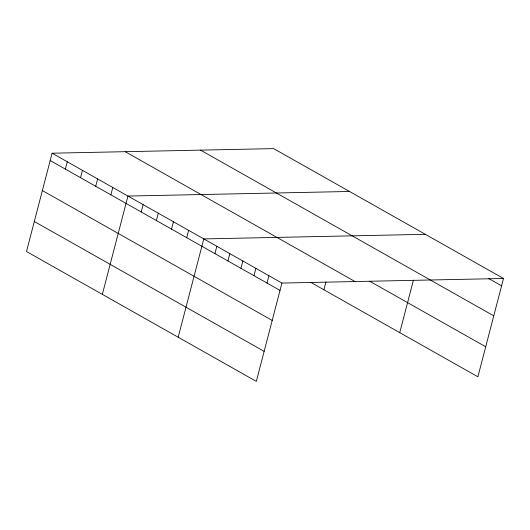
<?xml version="1.0" encoding="UTF-8"?>
<svg xmlns="http://www.w3.org/2000/svg" width="530" height="530" viewBox="0 0 530 530"><rect width="100%" height="100%" fill="white"/><g stroke="black" fill="none" stroke-linecap="round" stroke-linejoin="round"><path stroke-width="0.79" d="M503.5 278.482L273.672 148.619L52.106 153.203L26.5 251.518L256.328 381.381L281.933 283.066L503.5 278.482L477.894 376.797L310.805 282.384M65.362 169.116L67.277 161.776M80.534 177.689L82.448 170.349M95.705 186.262L97.613 178.921M110.869 194.828L112.784 187.487M102.343 294.375L127.949 196.06L349.515 191.476M141.205 211.973L143.12 204.633M156.376 220.54L158.291 213.206M171.548 229.112L173.456 221.772M186.712 237.685L188.627 230.345M178.186 337.226L203.792 238.917L425.358 234.326M214.908 253.612L216.816 246.271M227.933 260.972L229.841 253.631M240.951 268.332L242.866 260.992M253.976 275.693L255.891 268.352M267.001 283.046L268.915 275.713M323.909 289.784L325.963 281.887M399.752 332.641L413.413 280.198M488.567 278.462L501.585 285.822M200.559 150.136L493.768 315.84M369.649 281.191L485.712 346.772M125.226 151.693L355.054 281.556M52.106 153.203L281.933 283.066M50.198 160.544L280.026 290.407M42.373 190.568L272.201 320.431M34.317 221.5L264.145 351.357"/></g></svg>
